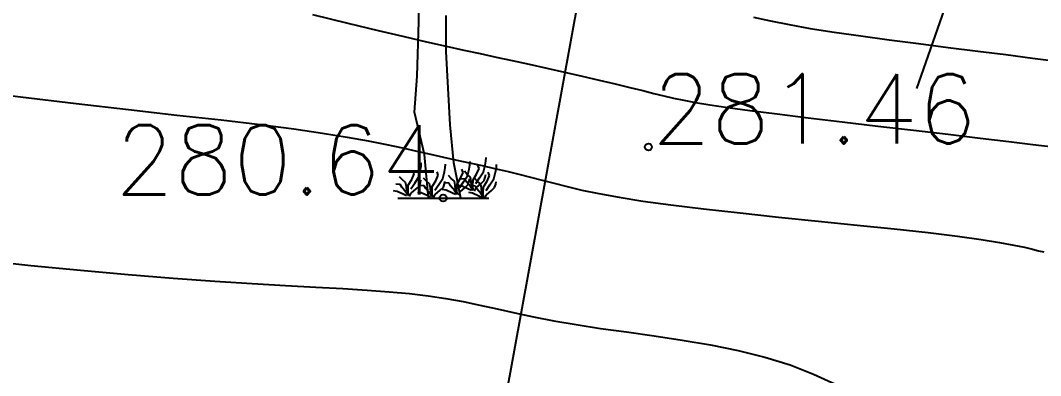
# Model space of a CAD drawing. Extents: x 524954 to 526204, y 9523489 to 9524010.
# Drawn here: x 525925.24 to 525939.91, y 9523699.49 to 9523704.6 of the extents above; entities that cross this region are included whole.
import ezdxf
from ezdxf.enums import TextEntityAlignment as Align

# ---------------------------------------------------------------- set-up
doc = ezdxf.new("R2010")
doc.units = 0
doc.header["$PDMODE"] = 33
doc.header["$PDSIZE"] = 0.1
doc.linetypes.add('ACAD_ISO12W100', pattern=[21, 12, -3, 0, -3, 0, -3])
for name, color, linetype in [('Arbre', 34, 'ACAD_ISO12W100'), ('CN_01_00', 3, 'Continuous'), ('CN_02_00', 4, 'Continuous'), ('CN_10_00', 1, 'Continuous'), ('Talus', 2, 'Continuous'), ('TopoAlt', 3, 'Continuous'), ('TOPOJIS', 7, 'Continuous')]:
    doc.layers.add(name, color=color, linetype=linetype)
doc.styles.add('Simplex 1.0', font='Simplex.shx', dxfattribs={"width": 0.99, "height": 1})

# ---------------------------------------------------------------- blocks, each defined once
blk = doc.blocks.new('TCPOINT M')
at = {"color": 0}
blk.add_point((0, 0), dxfattribs=at)
at = {"layer": 'TopoAlt', "style": 'Simplex 1.0', "width": 0.99}
blk.add_attdef('ALT', (0.15, 0.15), '', height=1, dxfattribs=at)
blk = doc.blocks.new('v088')
at = {"linetype": 'Continuous'}
for p, q in [((-0.352, 2.542), (-0.344, 3.046)), ((-0.373, 1.752), (-0.352, 2.542)), ((0.043, 2.109), (0.045, 2.625)), ((0.102, 1.053), (0.043, 2.109)), ((-0.412, 1.235), (-0.373, 1.752)), ((-0.268, 0.628), (-0.412, 1.235)), ((0.151, 0.506), (0.102, 1.053)), ((-0.213, 0), (-0.268, 0.628)), ((-0.329, 0.397), (-0.317, 0.454)), ((-0.317, 0.454), (-0.315, 0.507)), ((0.029, 0.435), (0.031, 0.488)), ((0.256, 0), (0.151, 0.506)), ((0.373, 0.416), (0.385, 0.474)), ((0.385, 0.474), (0.387, 0.526)), ((0.517, 0.426), (0.5, 0.476)), ((0.579, 0.38), (0.603, 0.474)), ((0.603, 0.474), (0.615, 0.531)), ((0.615, 0.531), (0.618, 0.584)), ((0.765, 0.43), (0.767, 0.483)), ((-0.587, 0.264), (-0.627, 0.308)), ((-0.452, 0.267), (-0.416, 0.349)), ((-0.416, 0.349), (-0.433, 0.399)), ((-0.409, 0.214), (-0.353, 0.303)), ((-0.353, 0.303), (-0.329, 0.397)), ((-0.106, 0.248), (-0.07, 0.329)), ((-0.07, 0.329), (-0.087, 0.38)), ((-0.007, 0.284), (0.017, 0.377)), ((0.017, 0.377), (0.029, 0.435)), ((0.115, 0.284), (0.075, 0.327)), ((0.25, 0.286), (0.286, 0.368)), ((0.286, 0.368), (0.269, 0.418)), ((0.293, 0.233), (0.349, 0.322)), ((0.346, 0.341), (0.305, 0.385)), ((0.392, 0.301), (0.346, 0.341)), ((0.349, 0.322), (0.373, 0.416)), ((0.404, 0.243), (0.392, 0.301)), ((0.43, 0.264), (0.481, 0.344)), ((0.481, 0.344), (0.517, 0.426)), ((0.524, 0.291), (0.579, 0.38)), ((0.591, 0.255), (0.606, 0.303)), ((0.606, 0.303), (0.613, 0.337)), ((0.63, 0.243), (0.666, 0.325)), ((0.666, 0.325), (0.649, 0.375)), ((0.728, 0.279), (0.752, 0.373)), ((0.752, 0.373), (0.765, 0.43)), ((-0.618, 0.197), (-0.683, 0.202)), ((-0.596, 0.159), (-0.618, 0.197)), ((-0.536, 0.087), (-0.596, 0.159)), ((-0.541, 0.224), (-0.587, 0.264)), ((-0.529, 0.166), (-0.541, 0.224)), ((-0.524, 0.099), (-0.529, 0.166)), ((-0.505, 0.106), (-0.502, 0.188)), ((-0.502, 0.188), (-0.452, 0.267)), ((-0.464, 0.132), (-0.409, 0.214)), ((-0.387, 0.132), (-0.341, 0.178)), ((-0.341, 0.178), (-0.327, 0.226)), ((-0.272, 0.178), (-0.337, 0.183)), ((-0.327, 0.226), (-0.32, 0.26)), ((-0.24, 0.245), (-0.281, 0.288)), ((-0.25, 0.139), (-0.272, 0.178)), ((-0.195, 0.204), (-0.24, 0.245)), ((-0.183, 0.147), (-0.195, 0.204)), ((-0.159, 0.087), (-0.156, 0.168)), ((-0.156, 0.168), (-0.106, 0.248)), ((-0.118, 0.113), (-0.063, 0.195)), ((-0.063, 0.195), (-0.007, 0.284)), ((-0.041, 0.113), (0.005, 0.159)), ((0.005, 0.159), (0.019, 0.207)), ((0.019, 0.207), (0.026, 0.24)), ((0.084, 0.216), (0.019, 0.221)), ((0.106, 0.178), (0.084, 0.216)), ((0.166, 0.106), (0.106, 0.178)), ((0.161, 0.243), (0.115, 0.284)), ((0.173, 0.185), (0.161, 0.243)), ((0.178, 0.118), (0.173, 0.185)), ((0.197, 0.125), (0.2, 0.207)), ((0.2, 0.207), (0.25, 0.286)), ((0.272, 0.173), (0.221, 0.183)), ((0.238, 0.151), (0.293, 0.233)), ((0.243, 0.091), (0.315, 0.151)), ((0.315, 0.274), (0.25, 0.279)), ((0.365, 0.13), (0.272, 0.173)), ((0.337, 0.236), (0.315, 0.274)), ((0.315, 0.151), (0.361, 0.197)), ((0.397, 0.163), (0.337, 0.236)), ((0.361, 0.197), (0.375, 0.245)), ((0.375, 0.245), (0.382, 0.279)), ((0.433, 0.108), (0.397, 0.163)), ((0.464, 0.173), (0.399, 0.178)), ((0.409, 0.175), (0.404, 0.243)), ((0.428, 0.183), (0.43, 0.264)), ((0.433, 0.113), (0.428, 0.183)), ((0.45, 0.099), (0.474, 0.149)), ((0.495, 0.24), (0.454, 0.284)), ((0.486, 0.135), (0.464, 0.173)), ((0.469, 0.209), (0.524, 0.291)), ((0.474, 0.149), (0.546, 0.209)), ((0.541, 0.2), (0.495, 0.24)), ((0.553, 0.142), (0.541, 0.2)), ((0.546, 0.209), (0.591, 0.255)), ((0.577, 0.082), (0.579, 0.163)), ((0.579, 0.163), (0.63, 0.243)), ((0.618, 0.108), (0.673, 0.19)), ((0.673, 0.19), (0.728, 0.279)), ((0.695, 0.108), (0.74, 0.154)), ((0.74, 0.154), (0.755, 0.202)), ((0.755, 0.202), (0.762, 0.236)), ((-0.661, 0.096), (-0.712, 0.106)), ((-0.567, 0.053), (-0.661, 0.096)), ((-0.654, 0), (0.654, 0)), ((-0.527, 0.031), (-0.567, 0.053)), ((-0.5, 0.031), (-0.536, 0.087)), ((-0.5, 0.036), (-0.505, 0.106)), ((-0.483, 0.022), (-0.459, 0.072)), ((-0.459, 0.072), (-0.387, 0.132)), ((-0.315, 0.077), (-0.365, 0.087)), ((-0.221, 0.034), (-0.315, 0.077)), ((-0.19, 0.067), (-0.25, 0.139)), ((-0.18, 0.012), (-0.221, 0.034)), ((-0.154, 0.012), (-0.19, 0.067)), ((-0.178, 0.079), (-0.183, 0.147)), ((-0.154, 0.017), (-0.159, 0.087)), ((-0.137, 0.002), (-0.113, 0.053)), ((-0.113, 0.053), (-0.041, 0.113)), ((0.041, 0.115), (-0.01, 0.125)), ((0.135, 0.072), (0.041, 0.115)), ((0.175, 0.05), (0.135, 0.072)), ((0.202, 0.05), (0.166, 0.106)), ((0.202, 0.055), (0.197, 0.125)), ((0.219, 0.041), (0.243, 0.091)), ((0.406, 0.108), (0.365, 0.13)), ((0.421, 0.072), (0.37, 0.082)), ((0.514, 0.029), (0.421, 0.072)), ((0.546, 0.063), (0.486, 0.135)), ((0.555, 0.007), (0.514, 0.029)), ((0.582, 0.007), (0.546, 0.063)), ((0.558, 0.075), (0.553, 0.142)), ((0.582, 0.012), (0.577, 0.082)), ((0.599, -0.002), (0.623, 0.048)), ((0.623, 0.048), (0.695, 0.108))]:
    blk.add_line(p, q, dxfattribs=at)

msp = doc.modelspace()

# ---------------------------------------------------------------- linework, layer by layer
at = {"layer": 'CN_01_00', "flags": 128}
for points, elevation in [([(525935.777, 9523704.652), (525936.02, 9523704.598), (525936.288, 9523704.544), (525936.592, 9523704.49), (525936.938, 9523704.435), (525937.32, 9523704.38), (525937.728, 9523704.325), (525938.151, 9523704.27), (525938.578, 9523704.216), (525939.001, 9523704.163), (525939.407, 9523704.112), (525939.788, 9523704.063), (525940.136, 9523704.017)], 283), ([(525924.401, 9523703.611), (525925.239, 9523703.503), (525926.039, 9523703.407), (525926.791, 9523703.321), (525927.488, 9523703.243), (525928.122, 9523703.172), (525928.684, 9523703.105), (525929.169, 9523703.043), (525929.583, 9523702.983), (525929.937, 9523702.926), (525930.239, 9523702.872), (525930.5, 9523702.82), (525930.73, 9523702.771), (525930.937, 9523702.724), (525931.132, 9523702.679), (525931.322, 9523702.636), (525931.51, 9523702.595), (525931.695, 9523702.554), (525931.877, 9523702.515), (525932.056, 9523702.475), (525932.232, 9523702.435), (525932.404, 9523702.394), (525932.572, 9523702.351), (525932.738, 9523702.307), (525932.911, 9523702.261), (525933.098, 9523702.214), (525933.31, 9523702.164), (525933.555, 9523702.113), (525933.844, 9523702.06), (525934.186, 9523702.006), (525934.59, 9523701.95), (525935.061, 9523701.892), (525935.584, 9523701.834), (525936.139, 9523701.775), (525936.706, 9523701.717), (525937.267, 9523701.66), (525937.8, 9523701.604), (525938.288, 9523701.551), (525938.709, 9523701.501), (525939.049, 9523701.454), (525939.315, 9523701.411), (525939.52, 9523701.373), (525939.673, 9523701.34), (525939.789, 9523701.312), (525939.877, 9523701.289), (525939.95, 9523701.273)], 281)]:
    msp.add_lwpolyline(points, dxfattribs=dict(at, elevation=elevation))
at = {"layer": 'CN_02_00', "elevation": 282, "flags": 128}
msp.add_lwpolyline([(525929.438, 9523704.69), (525929.944, 9523704.566), (525930.38, 9523704.461), (525930.755, 9523704.372), (525931.078, 9523704.297), (525931.361, 9523704.233), (525931.615, 9523704.177), (525931.85, 9523704.126), (525932.077, 9523704.077), (525932.309, 9523704.027), (525932.552, 9523703.974), (525932.804, 9523703.917), (525933.06, 9523703.86), (525933.313, 9523703.802), (525933.558, 9523703.745), (525933.789, 9523703.69), (525934.001, 9523703.639), (525934.188, 9523703.594), (525934.347, 9523703.554), (525934.489, 9523703.518), (525934.626, 9523703.486), (525934.774, 9523703.455), (525934.944, 9523703.423), (525935.15, 9523703.389), (525935.407, 9523703.351), (525935.726, 9523703.308), (525936.117, 9523703.259), (525936.565, 9523703.204), (525937.054, 9523703.145), (525937.564, 9523703.084), (525938.077, 9523703.024), (525938.575, 9523702.966), (525939.038, 9523702.911), (525939.45, 9523702.861), (525939.796, 9523702.819), (525940.084, 9523702.783)], dxfattribs=at)
at = {"layer": 'CN_10_00', "elevation": 280, "flags": 128}
msp.add_lwpolyline([(525924.652, 9523701.158), (525925.386, 9523701.08), (525926.101, 9523701.011), (525926.788, 9523700.95), (525927.434, 9523700.898), (525928.031, 9523700.854), (525928.568, 9523700.819), (525929.05, 9523700.79), (525929.483, 9523700.766), (525929.871, 9523700.745), (525930.221, 9523700.724), (525930.539, 9523700.701), (525930.83, 9523700.675), (525931.1, 9523700.643), (525931.355, 9523700.604), (525931.601, 9523700.558), (525931.844, 9523700.508), (525932.09, 9523700.453), (525932.345, 9523700.397), (525932.616, 9523700.339), (525932.908, 9523700.282), (525933.227, 9523700.227), (525933.578, 9523700.174), (525933.954, 9523700.122), (525934.348, 9523700.067), (525934.752, 9523700.006), (525935.157, 9523699.937), (525935.556, 9523699.856), (525935.941, 9523699.761), (525936.304, 9523699.648), (525936.639, 9523699.517), (525936.955, 9523699.373)], dxfattribs=at)
at = {"layer": 'Talus'}
for p, q in [((525934.328, 9523710.789), (525931.779, 9523696.804)), ((525939.775, 9523708.343), (525938.119, 9523703.625))]:
    msp.add_line(p, q, dxfattribs=at)

# ---------------------------------------------------------------- block references
at = {"layer": 'Arbre'}
msp.add_blockref('v088', (525931.316, 9523702.048), dxfattribs=at)
at = {"layer": 'TOPOJIS'}
ref = msp.add_blockref('TCPOINT M', (525934.267, 9523702.783, 281.46), dxfattribs=at)
ref.add_attrib('ALT', '281.46', (525934.317, 9523702.833, 281.46), dxfattribs={"layer": 'TopoAlt', "height": 1, "style": 'Simplex 1.0', "width": 0.99})
ref = msp.add_blockref('TCPOINT M', (525931.316, 9523702.048, 280.64), dxfattribs=at)
ref.add_attrib('ALT', '280.64', dxfattribs={"layer": 'TopoAlt', "height": 1, "style": 'Simplex 1.0', "width": 0.99}).set_placement((525931.266, 9523702.098, 280.64), align=Align.RIGHT)

doc.saveas('drawing.dxf')
